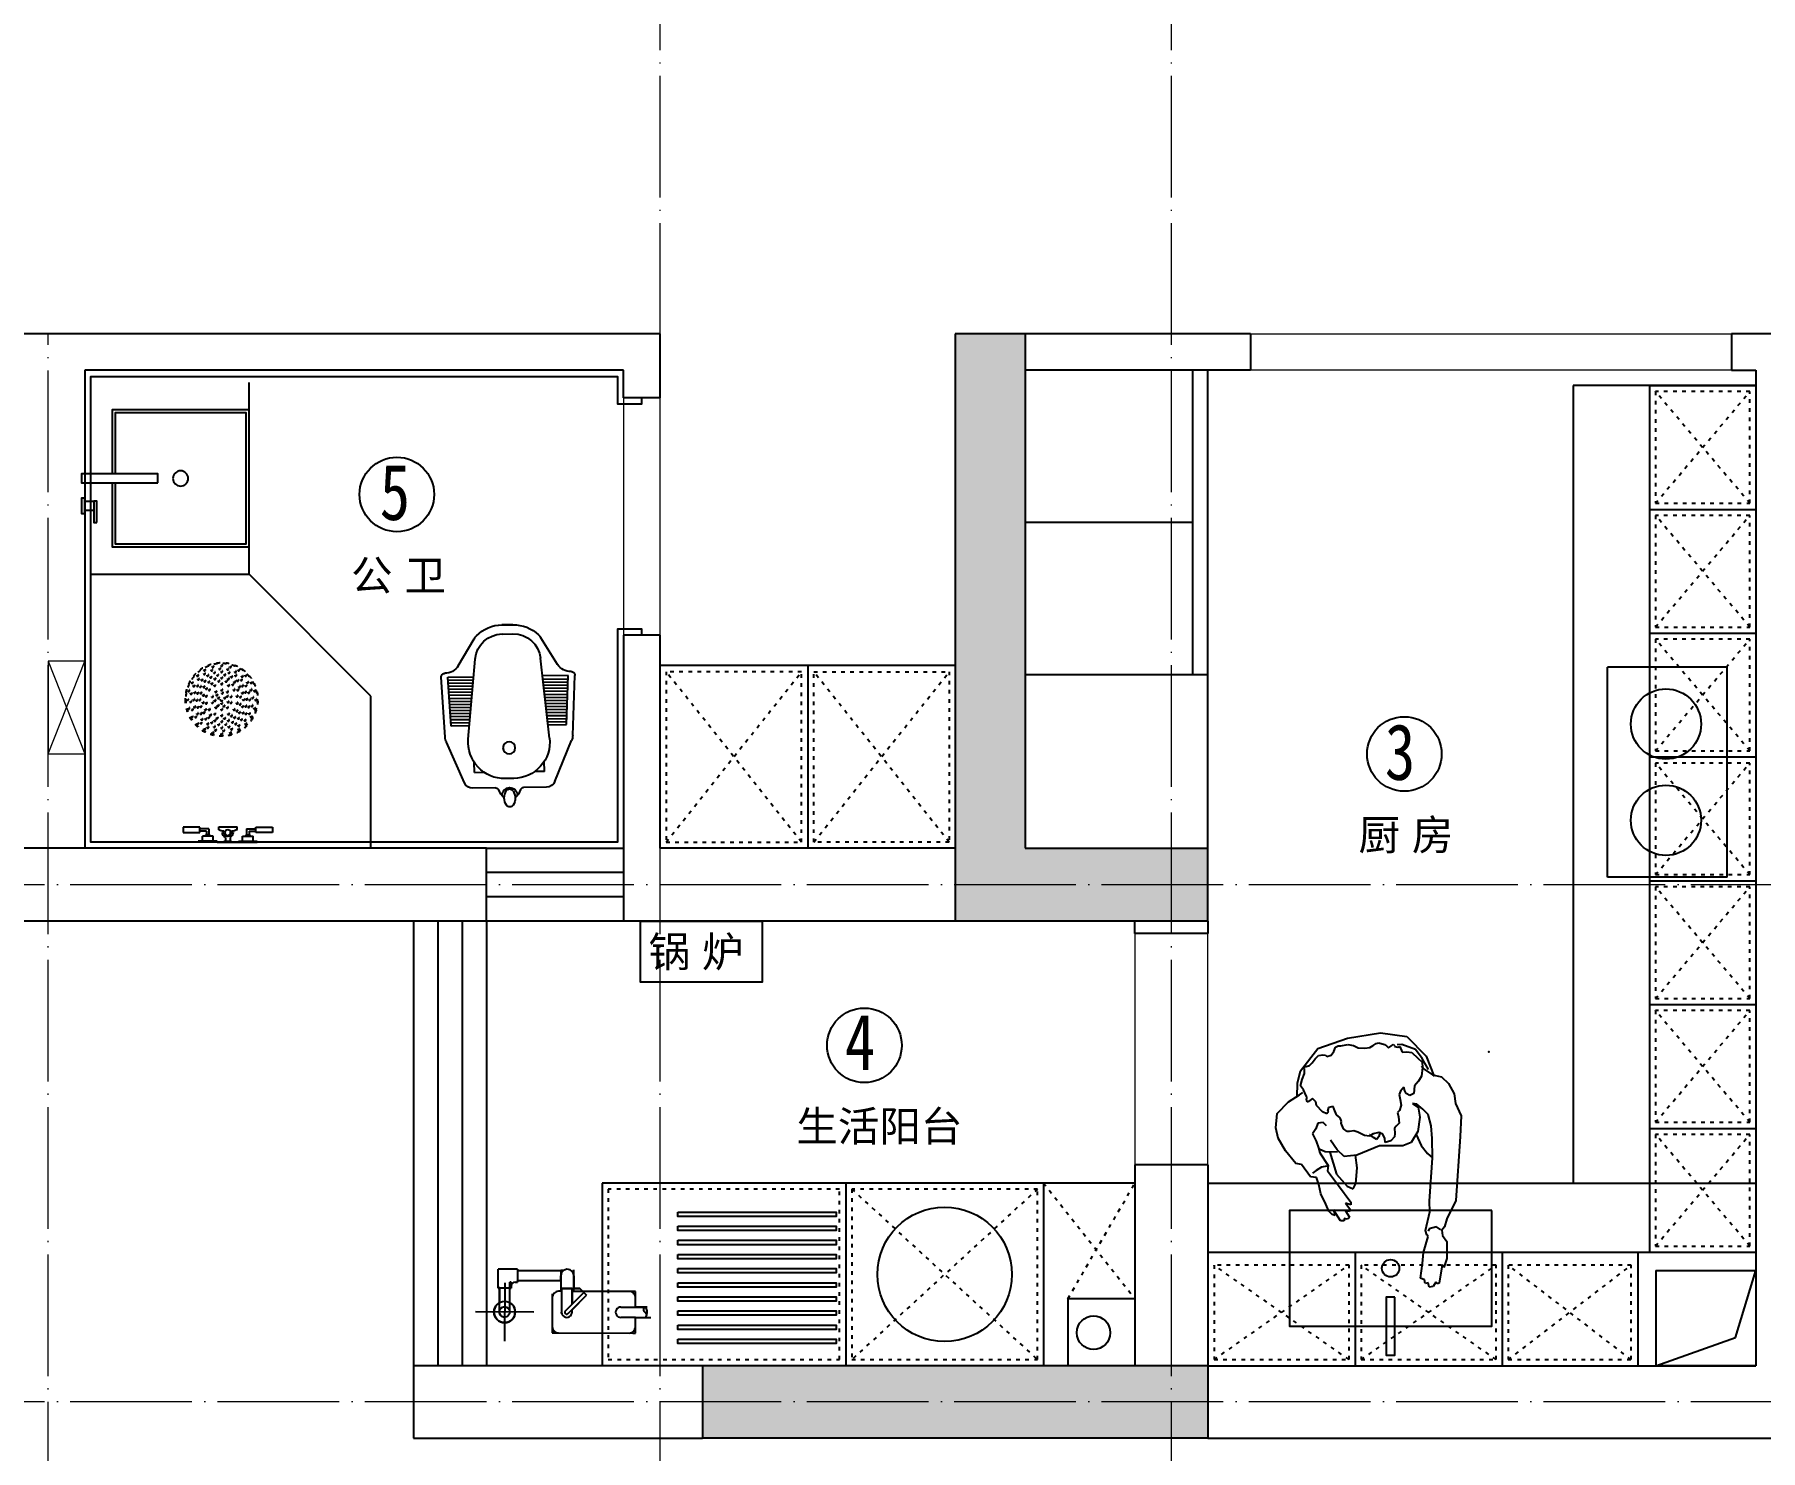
# Model space of a CAD drawing. Header units: inches. Extents: x -50945 to 250244, y -404780 to 18493.
# Drawn here: x 232410 to 238080, y -284927 to -280275 of the extents above; entities that cross this region are included whole.
import ezdxf

# ---------------------------------------------------------------- set-up
doc = ezdxf.new("R2010")
doc.units = ezdxf.units.IN
doc.header["$MEASUREMENT"] = 0
for name, pattern in [('ACAD_ISO03W100', [30, 12, -18]), ('DOTE', [2.42, 2, -0.2, 0.02, -0.2]), ('iGo户型优化31', [0.35, 0.25, -0.1])]:
    doc.linetypes.add(name, pattern=pattern)
for name, color, linetype in [('D-ARCHI', 250, 'Continuous'), ('EVH 立面填充', 8, 'Continuous'), ('IBS-003-建筑窗框', 3, 'Continuous'), ('IBS-182-原建筑非承重墙', 150, 'Continuous'), ('IBS-200-原建筑承重墙柱', 200, 'Continuous'), ('IBS-63-原建筑窗', 63, 'Continuous'), ('IDS-030-造型完成面(看线)', 30, 'Continuous'), ('IDS-040-固定高家具', 40, 'Continuous'), ('IFF-31-卫浴洁具', 31, 'Continuous'), ('IFF-51-活动家具', 51, 'Continuous'), ('iGo户型优化', 7, 'Continuous'), ('房间编号', 50, 'Continuous')]:
    doc.layers.add(name, color=color, linetype=linetype)
doc.layers.add('天棚材质标注', color=2, linetype='Continuous', lineweight=5)
doc.layers.add('门', color=65, linetype='Continuous', lineweight=13)
doc.styles.add('ARI', font='', dxfattribs={"width": 0.8, "height": 200})
doc.styles.add('MtXpl_Arial_Unicode_', font='Arial Unicode.ttf')
doc.styles.get('ARI').set_extended_font_data('SimSun')

# ---------------------------------------------------------------- blocks, each defined once
blk = doc.blocks.new('11')
at = {"layer": 'IBS-182-原建筑非承重墙'}
for p, q in [((140996.6, -1245.4), (140997.1, -1054.1)), ((140567.1, -1131.5), (140516.4, -1131.3)), ((140535.4, -1131.4), (140527.6, -1131.4)), ((140567.1, -1131.5), (140535.4, -1131.4)), ((140567.1, -1131.5), (140535.4, -1131.4)), ((140567.3, -1080.2), (140567.1, -1131.5)), ((140567.3, -1080.2), (140567.1, -1131.5)), ((140567.2, -1100.7), (140567.1, -1131.5)), ((140567.1, -1131.5), (140614.9, -1131.6)), ((140840.5, -1081), (140567.3, -1080.2)), ((140575.7, -1080.3), (140567.3, -1080.2)), ((140820, -1080.9), (140587.7, -1080.3)), ((140820, -1080.9), (140587.7, -1080.3)), ((140840.5, -1081), (140820, -1080.9)), ((140840.2, -1209.1), (140840.5, -1081)), ((140840.2, -1197.1), (140840.5, -1101.4)), ((140840.2, -1209.1), (140840.5, -1101.4)), ((140840.5, -1101.4), (140840.5, -1081)), ((140528, -1165.5), (140567, -1165.6)), ((140528, -1165.5), (140567, -1165.6)), ((140567, -1165.6), (140535.3, -1165.5)), ((140567, -1165.6), (140566.9, -1196.4)), ((140567, -1165.6), (140566.9, -1216.9)), ((140567, -1165.6), (140566.9, -1196.4)), ((140614.8, -1165.8), (140567, -1165.6)), ((140787.9, -1144.5), (140727.7, -1204.5)), ((140775.4, -1157), (140727.7, -1204.5)), ((140797.1, -1153.8), (140736.8, -1213.7)), ((140736.8, -1213.7), (140775.4, -1175.4)), ((140736.8, -1213.7), (140775.4, -1175.4)), ((140775.4, -1175.4), (140775.2, -1227)), ((140775.3, -1217.4), (140775.4, -1175.4)), ((140775.4, -1175.4), (140775.3, -1217.4)), ((140775.4, -1157), (140787.9, -1144.5)), ((140775.4, -1149.1), (140775.4, -1157)), ((140775.4, -1149.1), (140775.4, -1157)), ((140775.4, -1149.1), (140775.4, -1157)), ((140809.4, -1217.5), (140809.6, -1149.2)), ((140809.4, -1227.1), (140809.6, -1149.2)), ((140809.6, -1144.6), (140809.6, -1149.2)), ((140809.6, -1149.2), (140809.6, -1144.6)), ((140901.2, -1149.5), (141092.5, -1150)), ((140979.7, -1180.1), (140979.5, -1248.1)), ((140979.8, -1149.7), (140979.6, -1227.6)), ((140979.7, -1180.1), (140979.6, -1227.6)), ((141013.9, -1149.8), (141013.7, -1227.7)), ((141013.7, -1227.7), (141013.9, -1180.2)), ((141013.7, -1227.7), (141013.9, -1180.2)), ((140566.9, -1208.4), (140566.9, -1216.9)), ((140566.9, -1216.9), (140769.8, -1217.4)), ((140566.9, -1216.9), (140587.4, -1216.9)), ((140587.4, -1216.9), (140775.3, -1217.4)), ((140587.4, -1216.9), (140740.4, -1217.3)), ((140736.8, -1213.7), (140727.7, -1204.5)), ((140727.7, -1204.5), (140736.8, -1213.7)), ((140750, -1226.9), (140736.8, -1213.7)), ((140740.4, -1217.3), (140750, -1226.9)), ((140775.2, -1227), (140750, -1226.9)), ((140750, -1226.9), (140769.8, -1227)), ((140769.8, -1217.4), (140769.6, -1288.5)), ((140769.7, -1268.6), (140769.8, -1227)), ((140769.8, -1227), (140769.7, -1268.6)), ((140812.1, -1227.1), (140769.8, -1227)), ((140775.3, -1217.4), (140775.2, -1227)), ((140775.3, -1217.4), (140775.2, -1227)), ((140775.2, -1227), (140809.4, -1227.1)), ((140809.4, -1217.5), (140819.7, -1217.5)), ((140809.4, -1217.5), (140809.4, -1227.1)), ((140812.1, -1251.7), (140812.1, -1220.6)), ((140812.1, -1251.7), (140812.1, -1220.6)), ((140812.1, -1251.7), (140812.1, -1227.1)), ((140975.4, -1248.1), (140975.5, -1227.6)), ((140975.5, -1234.5), (140975.4, -1248.1)), ((140975.5, -1234.5), (140975.5, -1227.6)), ((140975.5, -1227.6), (140979.6, -1227.6)), ((140975.5, -1227.6), (141017.8, -1227.7)), ((140979.6, -1227.6), (140975.5, -1227.6)), ((140975.5, -1227.6), (140975.5, -1234.5)), ((140979.5, -1248.1), (140979.6, -1227.6)), ((140979.6, -1227.6), (141013.7, -1227.7)), ((140979.6, -1227.6), (141017.8, -1227.7)), ((141013.7, -1227.7), (141017.8, -1227.7)), ((141017.8, -1227.7), (141013.7, -1227.7)), ((141017.8, -1227.7), (141013.7, -1227.7)), ((141017.8, -1234.6), (141017.7, -1290.5)), ((141017.8, -1234.6), (141017.8, -1227.7)), ((141017.8, -1234.6), (141017.8, -1227.7)), ((141017.8, -1227.7), (141017.8, -1234.6)), ((141017.8, -1234.6), (141017.8, -1227.7)), ((141017.8, -1227.7), (141017.8, -1234.6)), ((140769.7, -1268.6), (140769.6, -1288.5)), ((140803.1, -1285.8), (140812, -1285.8)), ((140954.8, -1285.8), (140803.3, -1285.8)), ((140803.3, -1285.8), (140812, -1285.8)), ((140812.1, -1251.7), (140812, -1268.8)), ((140812, -1285.8), (140812.1, -1251.7)), ((140812, -1285.8), (140812.1, -1251.7)), ((140812.1, -1251.7), (140954.9, -1251.7)), ((140954.9, -1251.7), (140953, -1251.7)), ((140954.9, -1251.7), (140953, -1251.7)), ((140954.8, -1290.4), (140954.9, -1248.1)), ((140954.8, -1290.4), (140981.7, -1290.5)), ((140961.8, -1248.1), (140954.9, -1248.1)), ((140954.9, -1250.9), (140954.9, -1251.7)), ((140954.9, -1250.9), (140954.9, -1251.7)), ((140979.5, -1248.1), (140975.4, -1248.1)), ((140975.4, -1248.1), (140979.5, -1248.1)), ((140981.7, -1290.5), (141017.7, -1290.5))]:
    blk.add_line(p, q, dxfattribs=at)
blk.add_circle((140996.9, -1149.8), 34.9, dxfattribs=at)
for start, end in [(0, 180), (0, 180), (180, 240.5217), (180, 240.5217), (299.176, 0), (299.176, 0)]:
    blk.add_arc((140996.9, -1149.8), 34.9, start, end, dxfattribs=at)
for centre, major_axis, start_param, end_param in [((140539.5, -1139.9), (-6.72, -6.72), 4.378011, 6.612288), ((140587.7, -1100.8), (-14.5, 14.5), 5.495149, 7.065946), ((140614.9, -1148.7), (-12.1, -12.1), 0.78276, 3.924353), ((140792.5, -1149.1), (-12.1, 12.1), 3.924353, 7.065946), ((140820, -1101.4), (-14.5, -14.5), 2.353557, 3.924353), ((140996.9, -1149.8), (-12.1, 12.1), 4.709751, 10.992936), ((140553.1, -1148.5), (-17.5, -17.5), -1.141223, -0.024085), ((140531.1, -1157), (-6.72, -6.72), 1.236418, 3.470695), ((140792.5, -1149.1), (-4.6, -4.6), 1.568158, 4.709751), ((140587.4, -1196.4), (-14.5, 14.5), 0.78276, 2.353557), ((140819.7, -1197), (-14.5, -14.5), 0.78276, 2.353557), ((140961.8, -1234.4), (-9.66, 9.66), 2.353557, 3.924353), ((140790.8, -1268.7), (-15, 15), 0.78276, 2.986227), ((140790.8, -1268.7), (-15, 15), 2.986227, 3.924353)]:
    blk.add_ellipse(centre, major_axis=major_axis, ratio=1, start_param=start_param, end_param=end_param, dxfattribs=at)
at = {"layer": 'IBS-182-原建筑非承重墙', "extrusion": (0, 0, -1)}
for start_param, end_param in [(5.500425, 7.071221), (5.500425, 7.071221), (7.071221, 8.642018), (7.071221, 8.642018), (3.929629, 5.500425), (3.929629, 5.500425), (2.358832, 3.929629), (2.358832, 3.929629)]:
    blk.add_ellipse((140996.9, -1149.8), major_axis=(-12.1, 12.1), ratio=1, start_param=start_param, end_param=end_param, dxfattribs=at)
blk = doc.blocks.new('抖音iGo户型优化-0721')
at = {"layer": 'IFF-31-卫浴洁具', "ltscale": 100}
for p, q in [((23051.6, -200812.2), (22992.6, -200945.2)), ((23154.8, -200795.4), (23079.4, -200794.4)), ((23213.8, -200826.2), (23185.7, -200825.8)), ((23321, -200797.7), (23245.6, -200796.7)), ((23348.3, -200816.3), (23403.6, -200950.8)), ((23084.4, -200846.4), (23083.9, -200879.7)), ((23084.4, -200846.4), (23116.3, -200846.8)), ((23314.6, -200849.5), (23282.6, -200849.1)), ((23314.6, -200849.5), (23314.1, -200882.9)), ((22988.4, -200962.2), (22975.7, -201159)), ((23064.5, -200955.1), (23087.1, -201218.7)), ((23331.5, -200958.7), (23301.7, -201221.6)), ((23407.4, -200967.9), (23414.7, -201165)), ((23008, -200998.5), (22997.4, -201159)), ((23072.6, -201049.4), (23004.7, -201048.5)), ((23071.7, -201039.4), (23005.4, -201038.5)), ((23070.8, -201029.4), (23006, -201028.5)), ((23070, -201019.4), (23006.7, -201018.5)), ((23069.1, -201009.3), (23007.3, -201008.5)), ((23068.8, -200999.3), (23008, -200998.5)), ((23320.9, -201052.8), (23388.7, -201053.7)), ((23322, -201042.8), (23388.3, -201043.7)), ((23323.1, -201032.8), (23387.9, -201033.7)), ((23324.3, -201022.8), (23387.6, -201023.7)), ((23325.4, -201012.9), (23387.2, -201013.7)), ((23326, -201002.9), (23386.8, -201003.7)), ((23386.8, -201003.7), (23393, -201164.5)), ((23077.7, -201109.5), (23000.7, -201108.4)), ((23076.9, -201099.5), (23001.4, -201098.4)), ((23076, -201089.4), (23002, -201088.4)), ((23075.1, -201079.4), (23002.7, -201078.4)), ((23074.3, -201069.4), (23003.4, -201068.5)), ((23073.4, -201059.4), (23004, -201058.5)), ((23315.2, -201102.7), (23390.7, -201103.8)), ((23316.3, -201092.7), (23390.3, -201093.7)), ((23317.5, -201082.8), (23389.9, -201083.7)), ((23318.6, -201072.8), (23389.5, -201073.7)), ((23319.7, -201062.8), (23389.1, -201063.7)), ((22997.4, -201159), (23082.1, -201160.2)), ((23081.2, -201149.5), (22998.1, -201148.4)), ((23080.3, -201139.5), (22998.7, -201138.4)), ((23079.4, -201129.5), (22999.4, -201128.4)), ((23078.6, -201119.5), (23000.1, -201118.4)), ((23393, -201164.5), (23308.3, -201163.3)), ((23309.5, -201152.6), (23392.6, -201153.8)), ((23310.7, -201142.7), (23392.2, -201143.8)), ((23311.8, -201132.7), (23391.8, -201133.8)), ((23312.9, -201122.7), (23391.4, -201123.8)), ((23314.1, -201112.7), (23391.1, -201113.8)), ((23031.4, -201196.4), (23083.8, -201285.4)), ((23358, -201200.9), (23303.2, -201288.4)), ((23175.1, -201330.9), (23210.6, -201331.4)), ((23210.6, -201331.4), (23175.1, -201330.9)), ((23175.5, -201300.9), (23211, -201301.4))]:
    blk.add_line(p, q, dxfattribs=at)
blk.add_circle((23198.4, -200927.2), 20, dxfattribs=at)
for centre, radius, start, end in [((23226.7, -200811.9), 66.5, 131.3509, 159.7158), ((23227, -200762.6), 44.3, 146.6708, 211.7611), ((23200.9, -200746.1), 13.4, 34.0457, 144.3862), ((23174.3, -200761.9), 44.3, 326.6708, 31.7611), ((23173.3, -200811.2), 66.5, 18.7161, 47.0811), ((23079, -200824.4), 30, 89.216, 156.0781), ((23184.1, -200945.8), 120, 89.216, 184.4244), ((23154.9, -200785.4), 10, 269.216, 339.7158), ((23200.5, -200771.2), 25, 179.216, 359.216), ((23200.4, -200778.5), 13.4, 214.0457, 324.3862), ((23245.7, -200786.7), 10, 198.7161, 269.216), ((23320.6, -200827.7), 30, 22.3538, 89.216), ((23212.2, -200946.2), 120, 354.0076, 89.216), ((23038.3, -200965.4), 50, 156.0781, 176.2889), ((23357.4, -200969.8), 50, 2.1431, 22.3538), ((22987.6, -201159.8), 12, 176.2889, 270.6079), ((23402.7, -201165.5), 12, 267.8241, 2.1431), ((22988.3, -201221.8), 50, 30.4869, 90.6079), ((23176.8, -201211), 90, 184.9106, 269.216), ((23212.3, -201211.4), 90, 269.216, 353.5214), ((23400.4, -201227.4), 50, 87.8241, 147.945), ((23126.9, -201260), 50, 210.4869, 224.5067), ((23176.8, -201211), 120, 224.5067, 269.216), ((23212.3, -201211.4), 120, 269.216, 313.9252), ((23260.8, -201261.9), 50, 313.9252, 327.945)]:
    blk.add_arc(centre, radius, start, end, dxfattribs=at)
blk = doc.blocks.new('抖音iGo户型优化-0715')
at = {"layer": 'IFF-31-卫浴洁具'}
for points in [[(13559.5, -200880.3), (13529.5, -200880.3), (13529.5, -200630.3), (13559.5, -200630.3)], [(13659.5, -200640.3), (13609.5, -200640.3), (13609.5, -200630.3), (13659.5, -200630.3)], [(13649.5, -200640.3), (13619.5, -200640.3), (13619.5, -200670.3), (13649.5, -200670.3)], [(13689.5, -200680.6), (13619.5, -200680.6), (13619.5, -200670.6), (13689.5, -200670.6)]]:
    blk.add_lwpolyline(points, close=True, dxfattribs=at)
blk.add_lwpolyline([(13559.5, -200730.3), (13769.5, -200730.3), (13769.5, -201180.3), (13319.5, -201180.3), (13319.5, -200730.3), (13529.5, -200730.3)], dxfattribs=at)
at = {"layer": 'iGo户型优化', "color": 251, "ltscale": 333}
blk.add_lwpolyline([(13559.5, -200740.3), (13759.5, -200740.3), (13759.5, -201170.3), (13329.5, -201170.3), (13329.5, -200740.3), (13529.5, -200740.3)], dxfattribs=at)
at = {"layer": 'iGo户型优化', "color": 7}
blk.add_circle((13544.5, -200955.3), 25, dxfattribs=at)
blk = doc.blocks.new('A$C4f8d1d60')
at = {"color": 8}
for p, q in [((48.8, 294, 0), (31.2, 294, 0)), ((31.2, 294, 0), (31.2, 239, 0)), ((48.8, 239, 0), (48.8, 294, 0)), ((48.8, 294, 0), (48.8, 294, 0)), ((3.6, 244, 0), (0, 244, 0)), ((0, 182, 0), (0, 244, 0)), ((3.6, 182, 0), (3.6, 244, 0)), ((3.6, 230.5, 0), (20, 230.5, 0)), ((20, 195.5, 0), (20, 230.5, 0)), ((31.2, 239, 0), (48.8, 239, 0)), ((36, 217, 0), (36, 239, 0)), ((44, 209, 0), (44, 239, 0)), ((3.6, 182, 0), (0, 182, 0)), ((0, 112, 0), (0, 182, 0)), ((3.6, 195.5, 0), (20, 195.5, 0)), ((24, 220, 0), (20, 220, 0)), ((24, 206, 0), (20, 206, 0)), ((24, 206, 0), (24, 220, 0)), ((36, 217, 0), (24, 217, 0)), ((44, 209, 0), (24, 209, 0)), ((41, 177.9, 0), (50.8, 177.9, 0)), ((50.8, 117.7, 0), (50.8, 177.9, 0)), ((3.6, 159.5, 0), (0, 159.5, 0)), ((0, 159.5, 0), (0, 134.5, 0)), ((3.6, 134.5, 0), (0, 134.5, 0)), ((3.6, 134.5, 0), (3.6, 159.5, 0)), ((15.4, 154.5, 0), (3.6, 154.5, 0)), ((15.4, 139.5, 0), (3.6, 139.5, 0)), ((31.2, 164.5, 0), (31.2, 159.5, 0)), ((31.2, 159.5, 0), (36.2, 159.5, 0)), ((31.2, 134.5, 0), (31.2, 129.5, 0)), ((31.2, 134.5, 0), (36.2, 134.2, 0)), ((40.5, 117.7, 0), (50.8, 117.7, 0)), ((3.6, 112, 0), (0, 112, 0)), ((0, 112, 0), (0, 50, 0)), ((3.6, 112, 0), (3.6, 50, 0)), ((3.6, 98.5, 0), (20, 98.5, 0)), ((3.6, 63.5, 0), (20, 63.5, 0)), ((20, 98.5, 0), (20, 63.5, 0)), ((24, 88, 0), (20, 88, 0)), ((24, 74, 0), (20, 74, 0)), ((24, 88, 0), (24, 74, 0)), ((44, 85, 0), (24, 85, 0)), ((36, 77, 0), (24, 77, 0)), ((36, 77, 0), (36, 55, 0)), ((44, 85, 0), (44, 55, 0)), ((3.6, 50, 0), (0, 50, 0)), ((31.2, 0, 0), (31.2, 55, 0)), ((31.2, 55, 0), (48.8, 55, 0)), ((48.8, 0, 0), (31.2, 0, 0)), ((48.8, 55, 0), (48.8, 0, 0)), ((48.8, 0, 0), (48.8, 0, 0))]:
    blk.add_line(p, q, dxfattribs=at)
at = {"color": 8, "linetype": 'ACAD_ISO03W100'}
for centre, radius in [((468.8, 126.7, 0), 120), ((468.8, 126.7, 0), 118), ((439.9, 234.9, 0), 3), ((448.7, 226.8, 0), 3), ((468.8, 238.7, 0), 3), ((475.3, 228.5, 0), 3), ((497.8, 234.9, 0), 3), ((371.8, 182.7, 0), 3), ((383.9, 183.2, 0), 3), ((389.2, 172.7, 0), 3), ((389.6, 205.9, 0), 3), ((401.4, 203.3, 0), 3), ((403.8, 191.8, 0), 3), ((408, 181.7, 0), 3), ((410.6, 169.1, 0), 3), ((412.8, 223.7, 0), 3), ((422.8, 206.4, 0), 3), ((423.5, 218.1, 0), 3), ((425.9, 196.6, 0), 3), ((426.5, 185, 0), 3), ((432.2, 176.7, 0), 3), ((436.4, 167.4, 0), 3), ((445, 215.6, 0), 3), ((446.6, 195.2, 0), 3), ((447.4, 205.9, 0), 3), ((454.1, 187, 0), 3), ((457.3, 177.4, 0), 3), ((468.8, 218.7, 0), 3), ((468.8, 198.7, 0), 3), ((470.5, 208.7, 0), 3), ((478.3, 188, 0), 3), ((480.4, 177.4, 0), 3), ((491.1, 195.2, 0), 3), ((492.7, 215.6, 0), 3), ((493.6, 204.9, 0), 3), ((501, 179.8, 0), 3), ((501.3, 167.4, 0), 3), ((501.4, 223.4, 0), 3), ((511.2, 185, 0), 3), ((514.6, 194.8, 0), 3), ((514.8, 206.4, 0), 3), ((524.8, 223.7, 0), 3), ((525.3, 211.7, 0), 3), ((527.1, 169.1, 0), 3), ((531.9, 179.2, 0), 3), ((533.9, 191.8, 0), 3), ((545.4, 194.2, 0), 3), ((548, 205.9, 0), 3), ((548.5, 172.7, 0), 3), ((560.2, 172, 0), 3), ((565.8, 182.7, 0), 3), ((356.8, 126.7, 0), 3), ((360.7, 155.7, 0), 3), ((367, 133.2, 0), 3), ((372.2, 159.3, 0), 3), ((376.8, 126.7, 0), 3), ((380, 150.6, 0), 3), ((387.5, 116.8, 0), 3), ((387.9, 140.1, 0), 3), ((395, 162.3, 0), 3), ((396.8, 126.7, 0), 3), ((400.4, 149, 0), 3), ((407.6, 136.2, 0), 3), ((408.6, 112, 0), 3), ((415.8, 158.9, 0), 3), ((416.8, 126.7, 0), 3), ((422, 149.3, 0), 3), ((436.8, 126.7, 0), 3), ((443, 145.6, 0), 3), ((448.2, 134.3, 0), 3), ((450.1, 115.3, 0), 3), ((456.8, 126.7, 0), 3), ((459, 157.2, 0), 3), ((461.8, 147.6, 0), 3), ((468.8, 126.7, 0), 5), ((474.8, 137.1, 0), 3), ((474.8, 116.4, 0), 3), ((478.7, 157.2, 0), 3), ((480.8, 145.2, 0), 3), ((484.2, 111, 0), 3), ((490.7, 128.9, 0), 3), ((494.7, 145.6, 0), 3), ((500.8, 126.7, 0), 3), ((515.7, 149.3, 0), 3), ((518.8, 163.4, 0), 3), ((520.8, 126.7, 0), 3), ((529.1, 141.5, 0), 3), ((530.1, 117.3, 0), 3), ((537.3, 149, 0), 3), ((540.8, 126.7, 0), 3), ((544.1, 159.3, 0), 3), ((549.8, 113.4, 0), 3), ((550.2, 136.7, 0), 3), ((557.7, 150.6, 0), 3), ((560.8, 126.7, 0), 3), ((568.8, 146.8, 0), 3), ((570.6, 120.3, 0), 3), ((577, 155.7, 0), 3), ((580.8, 126.7, 0), 3), ((360.7, 97.8, 0), 3), ((368.8, 106.7, 0), 3), ((371.8, 70.7, 0), 3), ((377.5, 81.5, 0), 3), ((380, 102.9, 0), 3), ((389.2, 80.7, 0), 3), ((392.3, 59.3, 0), 3), ((393.6, 94.2, 0), 3), ((400.4, 104.5, 0), 3), ((403.8, 61.7, 0), 3), ((405.8, 74.3, 0), 3), ((410.6, 84.4, 0), 3), ((418.8, 90.1, 0), 3), ((422, 104.2, 0), 3), ((423.1, 58.7, 0), 3), ((426.5, 68.5, 0), 3), ((436.4, 86.1, 0), 3), ((436.7, 73.7, 0), 3), ((443, 107.9, 0), 3), ((446.6, 58.3, 0), 3), ((457.3, 76.1, 0), 3), ((459, 96.3, 0), 3), ((459.4, 65.5, 0), 3), ((466.1, 104.9, 0), 3), ((468.8, 54.7, 0), 3), ((478.7, 96.3, 0), 3), ((480.4, 76.1, 0), 3), ((483.6, 66.5, 0), 3), ((491.1, 58.3, 0), 3), ((494.7, 107.9, 0), 3), ((501.3, 86.1, 0), 3), ((505.5, 76.8, 0), 3), ((511.2, 68.5, 0), 3), ((511.7, 56.9, 0), 3), ((515.7, 104.2, 0), 3), ((521.8, 94.6, 0), 3), ((527.1, 84.4, 0), 3), ((529.7, 71.8, 0), 3), ((533.9, 61.7, 0), 3), ((537.3, 104.5, 0), 3), ((542.7, 91.2, 0), 3), ((548.5, 80.7, 0), 3), ((553.8, 70.3, 0), 3), ((557.7, 102.9, 0), 3), ((565.5, 94.2, 0), 3), ((565.8, 70.7, 0), 3), ((577, 97.8, 0), 3), ((389.6, 47.6, 0), 3), ((412.3, 41.8, 0), 3), ((412.8, 29.8, 0), 3), ((422.8, 47.1, 0), 3), ((436.2, 30.1, 0), 3), ((439.9, 18.6, 0), 3), ((444.1, 48.6, 0), 3), ((445, 37.9, 0), 3), ((462.4, 25, 0), 3), ((467.2, 44.8, 0), 3), ((468.8, 34.7, 0), 3), ((468.8, 14.7, 0), 3), ((488.9, 26.7, 0), 3), ((490.3, 47.6, 0), 3), ((492.7, 37.9, 0), 3), ((497.8, 18.6, 0), 3), ((514.1, 35.4, 0), 3), ((514.8, 47.1, 0), 3), ((524.8, 29.8, 0), 3), ((536.2, 50.2, 0), 3), ((548, 47.6, 0), 3)]:
    blk.add_circle(centre, radius, dxfattribs=at)
at = {"color": 8}
blk.add_circle((31.2, 147, 0), 9.39, dxfattribs=at)
for centre, radius, start, end in [((74.7, 159.2, 0), 38.6, 151.0182, 179.603), ((31.2, 147, 0), 17.5, 89.9939, 154.6169), ((31.2, 147, 0), 17.5, 205.3708, 269.9939), ((31.2, 147, 0), 12.5, 89.9939, 269.9939), ((63.6, 132.7, 0), 27.5, 176.8326, 212.9544)]:
    blk.add_arc(centre, radius, start, end, dxfattribs=at)

msp = doc.modelspace()

# ---------------------------------------------------------------- hatches: boundary and pattern name
at = {"layer": 'EVH 立面填充'}
h = msp.add_hatch(color=256, dxfattribs=at)
h.dxf.hatch_style = 1
h.paths.add_polyline_path([(236264.94, -283188.62), (236264.94, -282948.62), (235664.94, -282948.62), (235664.94, -281258.62), (235434.94, -281258.62), (235434.94, -283188.62)])
h = msp.add_hatch(color=256, dxfattribs=at)
h.dxf.hatch_style = 1
h.paths.add_polyline_path([(234604.94, -284648.62), (234604.94, -284886.95), (236264.94, -284886.95), (236264.94, -284648.62)])

# ---------------------------------------------------------------- linework, layer by layer
at = {"layer": 'D-ARCHI', "color": 251, "linetype": 'DOTE', "lineweight": 5, "ltscale": 200}
for p, q in [((234464.94, -287586.95), (234464.94, -272638.38)), ((236144.94, -287586.95), (236144.94, -272638.38)), ((232454.94, -287586.95), (232454.94, -281258.62)), ((243575.24, -283068.62), (223247.98, -283068.62)), ((243575.24, -284766.95), (223247.98, -284766.95))]:
    msp.add_line(p, q, dxfattribs=at)
at = {"layer": 'IBS-003-建筑窗框', "color": 251, "ltscale": 10}
for p, q in [((233894.94, -282948.62), (234344.94, -282948.62)), ((233654.94, -283188.62), (233654.94, -284648.62)), ((234344.94, -283188.62), (233894.94, -283188.62)), ((233894.94, -283188.62), (233894.94, -284648.62))]:
    msp.add_line(p, q, dxfattribs=at)
at = {"layer": 'IBS-182-原建筑非承重墙'}
for p, q in [((234464.94, -281258.62), (230814.94, -281258.62)), ((234464.94, -281468.62), (234464.94, -281258.62)), ((236404.94, -281258.62), (235664.94, -281258.62)), ((236404.94, -281258.62), (236404.94, -281378.62)), ((238304.94, -281258.62), (237984.94, -281258.62)), ((237984.94, -281258.62), (237984.94, -281378.62)), ((234344.94, -281378.62), (232574.94, -281378.62)), ((232574.94, -281378.62), (232574.94, -282948.62)), ((234344.94, -281468.62), (234344.94, -281378.62)), ((236404.94, -281378.62), (235664.94, -281378.62)), ((237984.94, -281378.62), (238064.94, -281378.62)), ((238064.94, -281378.62), (238064.94, -284648.62)), ((234464.94, -281468.62), (234344.94, -281468.62)), ((234464.94, -282248.62), (234344.94, -282248.62)), ((234344.94, -282248.62), (234344.94, -283188.62)), ((234464.94, -282948.62), (234464.94, -282248.62)), ((232574.94, -282948.62), (231194.94, -282948.62)), ((233894.94, -282948.62), (232574.94, -282948.62)), ((233894.94, -283188.62), (233894.94, -282948.62)), ((235434.94, -282948.62), (234464.94, -282948.62)), ((233654.94, -283188.62), (231194.94, -283188.62)), ((233894.94, -283188.62), (233654.94, -283188.62)), ((235434.94, -283188.62), (234344.94, -283188.62)), ((236024.94, -283228.62), (236024.94, -283188.62)), ((236264.94, -283188.62), (236264.94, -283228.62)), ((236264.94, -283228.62), (236024.94, -283228.62)), ((236264.94, -283988.62), (236024.94, -283988.62)), ((236024.94, -283988.62), (236024.94, -284648.62)), ((236264.94, -283988.62), (236264.94, -284648.62)), ((237676.7, -284275.63), (237676.7, -284648.62)), ((237676.7, -284275.63), (238064.94, -284275.63)), ((237736.7, -284335.63), (237736.7, -284648.62)), ((237736.7, -284335.63), (238064.94, -284335.63)), ((237998.41, -284556.04), (238064.94, -284335.63)), ((235804.94, -284428.62), (235804.94, -284648.62)), ((236024.94, -284428.62), (235804.94, -284428.62)), ((237736.7, -284648.62), (237998.41, -284556.04)), ((234604.94, -284648.62), (233654.94, -284648.62)), ((233654.94, -284648.62), (233654.94, -284886.95)), ((236264.94, -284648.62), (238064.94, -284648.62)), ((238064.94, -284648.62), (237736.7, -284648.62)), ((233654.94, -284886.95), (234604.94, -284886.95)), ((236264.94, -284886.95), (238304.94, -284886.95))]:
    msp.add_line(p, q, dxfattribs=at)
msp.add_circle((235888.98, -284540.19), 55, dxfattribs=at)
msp.add_point((237187.57, -283617.17), dxfattribs=at)
at = {"layer": 'IBS-200-原建筑承重墙柱', "ltscale": 0.02}
for p, q in [((235434.94, -281258.62), (235434.94, -283188.62)), ((235664.94, -281258.62), (235434.94, -281258.62)), ((235664.94, -281258.62), (235664.94, -282948.62)), ((235664.94, -282948.62), (236264.94, -282948.62)), ((236264.94, -283188.62), (236264.94, -282948.62)), ((236264.94, -283188.62), (235434.94, -283188.62)), ((236264.94, -284648.62), (234604.94, -284648.62)), ((234604.94, -284648.62), (234604.94, -284886.95)), ((236264.94, -284648.62), (236264.94, -284886.95)), ((236264.94, -284886.95), (234604.94, -284886.95))]:
    msp.add_line(p, q, dxfattribs=at)
at = {"layer": 'IBS-63-原建筑窗'}
for p, q in [((234344.94, -283028.62), (233894.94, -283028.62)), ((234344.94, -283108.62), (233894.94, -283108.62)), ((233734.94, -283188.62), (233734.94, -284648.62)), ((233814.94, -283188.62), (233814.94, -284648.62))]:
    msp.add_line(p, q, dxfattribs=at)
at = {"layer": 'IDS-030-造型完成面(看线)'}
msp.add_lwpolyline([(234404.94, -282248.62), (234404.94, -282228.62), (234324.94, -282228.62), (234324.94, -282928.62), (232594.94, -282928.62), (232594.94, -281398.62), (234324.94, -281398.62), (234324.94, -281488.62), (234404.94, -281488.62), (234404.94, -281468.62)], dxfattribs=at)
at = {"layer": 'IDS-040-固定高家具'}
for p, q in [((237714.94, -281428.62), (237714.94, -284275.63)), ((237714.94, -281428.62), (238064.94, -281428.62)), ((237714.94, -281835.33), (238064.94, -281835.33)), ((237714.94, -282242.05), (238064.94, -282242.05)), ((235434.94, -282348.62), (234464.94, -282348.62)), ((234949.94, -282348.62), (234949.94, -282948.62)), ((237714.94, -282648.77), (238064.94, -282648.77)), ((237714.94, -283055.48), (238064.94, -283055.48)), ((237714.94, -283462.2), (238064.94, -283462.2)), ((237714.94, -283868.91), (238064.94, -283868.91)), ((236024.94, -284048.62), (234274.94, -284048.62)), ((234274.94, -284048.62), (234274.94, -284648.62)), ((235074.94, -284048.62), (235074.94, -284648.62)), ((235724.94, -284048.62), (235724.94, -284648.62)), ((236264.94, -284275.63), (237676.7, -284275.63)), ((236748.27, -284275.63), (236748.27, -284648.62)), ((237231.61, -284275.63), (237231.61, -284648.62))]:
    msp.add_line(p, q, dxfattribs=at)
at = {"layer": 'IDS-040-固定高家具', "linetype": 'ACAD_ISO03W100'}
for p, q in [((237734.94, -281815.33), (238044.94, -281448.62)), ((238044.94, -281815.33), (237734.94, -281448.62)), ((237734.94, -282222.05), (238044.94, -281855.33)), ((238044.94, -282222.05), (237734.94, -281855.33)), ((237734.94, -282628.77), (238044.94, -282262.05)), ((238044.94, -282628.77), (237734.94, -282262.05)), ((234484.94, -282928.62), (234929.94, -282368.62)), ((234929.94, -282928.62), (234484.94, -282368.62)), ((235414.94, -282928.62), (234969.94, -282368.62)), ((234969.94, -282928.62), (235414.94, -282368.62)), ((237734.94, -283035.48), (238044.94, -282668.77)), ((238044.94, -283035.48), (237734.94, -282668.77)), ((237734.94, -283442.2), (238044.94, -283075.48)), ((238044.94, -283442.2), (237734.94, -283075.48)), ((237734.94, -283848.91), (238044.94, -283482.2)), ((238044.94, -283848.91), (237734.94, -283482.2)), ((237734.94, -284255.63), (238044.94, -283888.91)), ((238044.94, -284255.63), (237734.94, -283888.91)), ((235724.94, -284048.62), (236024.94, -284428.62)), ((235804.94, -284428.62), (236024.94, -284048.62)), ((235704.94, -284068.62), (235094.94, -284628.62)), ((235094.94, -284068.62), (235704.94, -284628.62)), ((236284.94, -284628.62), (236728.27, -284318.62)), ((236728.27, -284628.62), (236284.94, -284318.62)), ((236768.27, -284628.62), (237211.61, -284318.62)), ((237211.61, -284628.62), (236768.27, -284318.62)), ((237251.61, -284628.62), (237655.28, -284318.62)), ((237655.28, -284628.62), (237251.61, -284318.62))]:
    msp.add_line(p, q, dxfattribs=at)
for points in [[(237734.94, -281815.33), (238044.94, -281815.33), (238044.94, -281448.62), (237734.94, -281448.62)], [(237734.94, -282222.05), (238044.94, -282222.05), (238044.94, -281855.33), (237734.94, -281855.33)], [(237734.94, -282628.77), (238044.94, -282628.77), (238044.94, -282262.05), (237734.94, -282262.05)], [(234484.94, -282928.62), (234929.94, -282928.62), (234929.94, -282368.62), (234484.94, -282368.62)], [(235414.94, -282928.62), (234969.94, -282928.62), (234969.94, -282368.62), (235414.94, -282368.62)], [(237734.94, -283035.48), (238044.94, -283035.48), (238044.94, -282668.77), (237734.94, -282668.77)], [(237734.94, -283442.2), (238044.94, -283442.2), (238044.94, -283075.48), (237734.94, -283075.48)], [(237734.94, -283848.91), (238044.94, -283848.91), (238044.94, -283482.2), (237734.94, -283482.2)], [(237734.94, -284255.63), (238044.94, -284255.63), (238044.94, -283888.91), (237734.94, -283888.91)], [(234294.94, -284628.62), (235054.94, -284628.62), (235054.94, -284068.62), (234294.94, -284068.62)], [(235094.94, -284628.62), (235704.94, -284628.62), (235704.94, -284068.62), (235094.94, -284068.62)], [(236284.94, -284628.62), (236728.27, -284628.62), (236728.27, -284318.62), (236284.94, -284318.62)], [(236768.27, -284628.62), (237211.61, -284628.62), (237211.61, -284318.62), (236768.27, -284318.62)], [(237251.61, -284628.62), (237655.28, -284628.62), (237655.28, -284318.62), (237251.61, -284318.62)]]:
    msp.add_lwpolyline(points, close=True, dxfattribs=at)
at = {"layer": 'IDS-040-固定高家具'}
for points in [[(234400.83, -283188.62), (234800.83, -283188.62), (234800.83, -283388.62), (234400.83, -283388.62)], [(234523.28, -284144), (235044, -284144), (235044, -284158.4), (234523.28, -284158.4)], [(234523.28, -284190.39), (235044, -284190.39), (235044, -284204.79), (234523.28, -284204.79)], [(234523.28, -284236.78), (235044, -284236.78), (235044, -284251.18), (234523.28, -284251.18)], [(234523.28, -284283.17), (235044, -284283.17), (235044, -284297.57), (234523.28, -284297.57)], [(234523.28, -284329.56), (235044, -284329.56), (235044, -284343.96), (234523.28, -284343.96)], [(234523.28, -284375.95), (235044, -284375.95), (235044, -284390.35), (234523.28, -284390.35)], [(234523.28, -284422.35), (235044, -284422.35), (235044, -284436.74), (234523.28, -284436.74)], [(234523.28, -284468.74), (235044, -284468.74), (235044, -284483.14), (234523.28, -284483.14)], [(234523.28, -284515.13), (235044, -284515.13), (235044, -284529.53), (234523.28, -284529.53)], [(234523.28, -284561.52), (235044, -284561.52), (235044, -284575.92), (234523.28, -284575.92)]]:
    msp.add_lwpolyline(points, close=True, dxfattribs=at)
msp.add_circle((235399.94, -284348.62), 220.91, dxfattribs=at)
at = {"layer": 'IFF-31-卫浴洁具', "ltscale": 0.02}
for p, q in [((233114.94, -282048.62), (233114.94, -281418.62)), ((232594.94, -282048.62), (233114.94, -282048.62)), ((233514.94, -282448.62), (233114.94, -282048.62)), ((237970.75, -282354.24), (237577.05, -282354.24)), ((237577.05, -283043.21), (237577.05, -282354.24)), ((237970.75, -283043.21), (237970.75, -282354.24)), ((233514.94, -282948.62), (233514.94, -282448.62)), ((237970.75, -283043.21), (237577.05, -283043.21))]:
    msp.add_line(p, q, dxfattribs=at)
for points in [[(237197.44, -284138.63), (236532.44, -284138.63), (236532.44, -284518.63), (237197.44, -284518.63)], [(236879.19, -284423.63), (236850.69, -284423.63), (236850.69, -284613.63), (236879.19, -284613.63)]]:
    msp.add_lwpolyline(points, close=True, dxfattribs=at)
for centre, radius in [((237769.43, -282540.58, 0), 115.29), ((237769.43, -282856.87, 0), 115.29), ((236864.94, -284328.63), 28.5)]:
    msp.add_circle(centre, radius, dxfattribs=at)
at = {"layer": 'IFF-51-活动家具'}
for p, q in [((236214.94, -282378.62), (236214.94, -281378.62)), ((236264.94, -282948.62), (236264.94, -281378.62)), ((237464.94, -281428.62), (237464.94, -284048.62)), ((238064.94, -281428.62), (237464.94, -281428.62)), ((236214.94, -281878.62), (235664.94, -281878.62)), ((236264.94, -282378.62), (235664.94, -282378.62)), ((236264.94, -284048.62), (237464.94, -284048.62)), ((237464.94, -284048.62), (238064.94, -284048.62))]:
    msp.add_line(p, q, dxfattribs=at)
at = {"layer": 'iGo户型优化', "color": 251}
for p, q in [((236625.74, -283606.94), (236723.72, -283572.3)), ((236677.89, -283616.55), (236684.28, -283602.68)), ((236684.28, -283602.68), (236692.33, -283597.53)), ((236692.33, -283597.53), (236701.38, -283597.61)), ((236701.38, -283597.61), (236724.05, -283593.29)), ((236723.72, -283572.3), (236832.14, -283555.18)), ((236724.05, -283593.29), (236742.81, -283596.95)), ((236742.81, -283596.95), (236758.76, -283604.76)), ((236758.76, -283604.76), (236780.67, -283606)), ((236780.67, -283606), (236796.36, -283603.01)), ((236796.36, -283603.01), (236807.9, -283597.2)), ((236807.9, -283597.2), (236817.37, -283589.97)), ((236817.37, -283589.97), (236826.08, -283588.31)), ((236826.08, -283588.31), (236845.18, -283593.71)), ((236832.14, -283555.18), (236917.75, -283567.24)), ((236845.18, -283593.71), (236851.41, -283597.94)), ((236851.41, -283597.94), (236857.97, -283603.93)), ((236857.97, -283603.93), (236869.17, -283596.37)), ((236869.17, -283596.37), (236873.74, -283591.88)), ((236873.74, -283591.88), (236878.56, -283598.19)), ((236878.56, -283598.19), (236877.15, -283600.27)), ((236877.15, -283600.27), (236888.27, -283601.77)), ((236901.47, -283593.41), (236886.97, -283594.75)), ((236888.27, -283601.77), (236895.25, -283600.44)), ((236895.25, -283600.44), (236902.39, -283618.97)), ((236947.09, -283609.55), (236901.47, -283593.41)), ((236917.75, -283567.24), (236981.39, -283631.4)), ((236568.74, -283679.9), (236625.74, -283606.94)), ((236587.99, -283666.24), (236598.12, -283662.5)), ((236598.12, -283662.5), (236607.25, -283653.53)), ((236607.25, -283653.53), (236617.46, -283640.73)), ((236617.46, -283640.73), (236628, -283629.68)), ((236628, -283629.68), (236641.95, -283627.02)), ((236641.95, -283627.02), (236651.33, -283628.85)), ((236651.33, -283628.85), (236655.81, -283633.42)), ((236655.81, -283633.42), (236669.43, -283629.02)), ((236669.43, -283629.02), (236677.89, -283616.55)), ((236902.39, -283618.97), (236918.41, -283617.72)), ((236918.41, -283617.72), (236935.1, -283619.96)), ((236935.1, -283619.96), (236954.78, -283637.91)), ((236968.68, -283639.15), (236947.09, -283609.55)), ((236954.78, -283637.91), (236968.24, -283651.62)), ((236968.24, -283651.62), (236969.82, -283669.4)), ((236989.87, -283675.91), (236968.68, -283639.15)), ((236981.39, -283631.4), (237008.45, -283698.98)), ((236558.82, -283720.83), (236568.74, -283679.9)), ((236569.33, -283729.47), (236574.39, -283708.62)), ((236574.39, -283708.62), (236581.52, -283689.17)), ((236577.53, -283668.23), (236587.99, -283666.24)), ((236579.61, -283669.65), (236577.53, -283668.23)), ((236582.02, -283672.8), (236579.61, -283669.65)), ((236581.52, -283689.17), (236582.02, -283672.8)), ((236956.55, -283713.52), (236943.19, -283728.73)), ((236966.09, -283697.24), (236956.55, -283713.52)), ((236969.82, -283669.4), (236966.09, -283697.24)), ((236966.73, -283663.87), (236971.46, -283672.33)), ((236971.46, -283672.33), (237002.01, -283693.11)), ((237002.01, -283693.11), (237031.66, -283699.88)), ((237031.66, -283699.88), (237055.38, -283721.97)), ((236529.59, -283781.4), (236566, -283758.49)), ((236558.43, -283765.25), (236558.82, -283720.83)), ((236566, -283758.49), (236576.45, -283750.89)), ((236578.97, -283742.1), (236569.33, -283729.47)), ((236588.52, -283763.79), (236578.97, -283742.1)), ((236590.93, -283766.95), (236588.52, -283763.79)), ((236588.77, -283774.59), (236590.93, -283766.95)), ((236590.44, -283783.31), (236588.77, -283774.59)), ((236607.95, -283770.93), (236595.33, -283780.57)), ((236619, -283781.49), (236607.95, -283770.93)), ((236897.78, -283746.43), (236892.8, -283758.23)), ((236892.8, -283758.23), (236895.8, -283773.93)), ((236895.8, -283773.93), (236899.45, -283793.12)), ((236907.99, -283733.63), (236897.78, -283746.43)), ((236912.06, -283745.51), (236907.99, -283733.63)), ((236915.47, -283753.9), (236912.06, -283745.51)), ((236927.59, -283760.64), (236915.47, -283753.9)), ((236940.87, -283754.49), (236927.59, -283760.64)), ((236943.19, -283728.73), (236940.87, -283754.49)), ((237055.38, -283721.97), (237074.2, -283755.64)), ((237074.2, -283755.64), (237078.37, -283786.78)), ((236487.51, -283867.48), (236492.71, -283820.36)), ((236492.71, -283820.36), (236529.59, -283781.4)), ((236595.33, -283780.57), (236590.44, -283783.31)), ((236621.32, -283793.7), (236619, -283781.49)), ((236641.67, -283815.14), (236621.32, -283793.7)), ((236655.54, -283821.54), (236641.67, -283815.14)), ((236661.18, -283813.23), (236655.54, -283821.54)), ((236660.6, -283800.68), (236657.36, -283812.15)), ((236657.36, -283812.15), (236661.18, -283813.23)), ((236676.29, -283797.69), (236660.6, -283800.68)), ((236679.69, -283806.08), (236676.29, -283797.69)), ((236686.84, -283824.61), (236679.69, -283806.08)), ((236699.63, -283834.83), (236686.84, -283824.61)), ((236893.73, -283810.49), (236887.76, -283817.05)), ((236887.76, -283817.05), (236890.42, -283831.01)), ((236890.42, -283831.01), (236892.66, -283852.28)), ((236899.45, -283793.12), (236893.73, -283810.49)), ((236936.63, -283787.19), (236954.96, -283799.66)), ((236951.29, -283789.72), (236936.63, -283787.19)), ((236970.28, -283805.61), (236951.29, -283789.72)), ((236961.16, -283832.19), (236954.25, -283879.63)), ((236954.96, -283799.66), (236961.16, -283832.19)), ((236987.88, -283823.55), (236970.28, -283805.61)), ((236998.48, -283860.56), (236987.88, -283823.55)), ((237078.37, -283786.78), (237096.79, -283827.62)), ((237096.79, -283827.62), (237093.79, -283895.61)), ((236495.75, -283901.39), (236487.51, -283867.48)), ((236619.3, -283870.74), (236608.23, -283887.05)), ((236608.23, -283887.05), (236619.97, -283911.42)), ((236626.3, -283851.67), (236619.3, -283870.74)), ((236643.74, -283850.12), (236626.3, -283851.67)), ((236654.57, -283860.47), (236643.74, -283850.12)), ((236703.7, -283846.71), (236699.63, -283834.83)), ((236702.96, -283852.28), (236703.7, -283846.71)), ((236710.1, -283870.81), (236702.96, -283852.28)), ((236722.56, -283879.29), (236710.1, -283870.81)), ((236729.86, -283879.7), (236722.56, -283879.29)), ((236743.81, -283877.04), (236729.86, -283879.7)), ((236757.34, -283881.7), (236743.81, -283877.04)), ((236779.18, -283892), (236757.34, -283881.7)), ((236807.08, -283886.68), (236795.87, -283894.24)), ((236826.25, -283883.03), (236807.08, -283886.68)), ((236829.22, -283883.95), (236826.05, -283895.2)), ((236839.79, -283887.68), (236826.25, -283883.03)), ((236831.25, -283883.35), (236829.22, -283883.95)), ((236846.27, -283902.72), (236839.79, -283887.68)), ((236883.53, -283861.26), (236877.56, -283867.82)), ((236877.56, -283867.82), (236879.14, -283885.6)), ((236879.14, -283885.6), (236877.65, -283896.74)), ((236892.66, -283852.28), (236883.53, -283861.26)), ((236954.25, -283879.63), (236932.76, -283915.66)), ((236948.57, -283889.16), (236964.78, -283925.53)), ((237001.18, -283902.62), (236998.48, -283860.56)), ((236519.62, -283942.97), (236495.75, -283901.39)), ((236554.09, -283984.3), (236519.62, -283942.97)), ((236619.97, -283911.42), (236627.63, -283933.02)), ((236627.63, -283933.02), (236632.61, -283949.82)), ((236649.71, -283946.56), (236630.32, -283937.83)), ((236689.05, -283939.06), (236667.13, -283907.75)), ((236712.76, -283961.15), (236689.05, -283939.06)), ((236828.5, -283926.67), (236754.47, -283956.75)), ((236795.87, -283894.24), (236779.18, -283892)), ((236796.72, -283890.15), (236795.94, -283889.93)), ((236808.94, -283898.46), (236796.72, -283890.15)), ((236819.13, -283905.39), (236808.94, -283898.46)), ((236826.05, -283895.2), (236819.13, -283905.39)), ((236904.66, -283926.34), (236828.5, -283926.67)), ((236846.85, -283915.26), (236846.27, -283902.72)), ((236865.7, -283909.86), (236846.85, -283915.26)), ((236877.65, -283896.74), (236865.7, -283909.86)), ((236932.76, -283915.66), (236904.66, -283926.34)), ((236964.78, -283925.53), (236985.72, -283951.7)), ((237002.67, -283966.21), (237001.18, -283902.62)), ((237093.79, -283895.61), (237078.95, -284106.02)), ((236572.5, -283987.89), (236554.09, -283984.3)), ((236601.51, -284028.49), (236572.5, -283987.89)), ((236638, -283996.69), (236620.49, -284007.13)), ((236632.61, -283949.82), (236659.91, -283990.74)), ((236655.1, -283993.43), (236638, -283996.69)), ((236690.68, -283947.62), (236649.71, -283946.56)), ((236659.91, -283990.74), (236658.04, -284008.84)), ((236665.38, -283946.96), (236686.63, -284019.36)), ((236754.47, -283956.75), (236712.76, -283961.15)), ((236755.46, -283999.14), (236749.52, -283957.27)), ((236750.91, -284049.68), (236755.46, -283999.14)), ((236985.72, -283951.7), (237002.65, -283965.62)), ((236992.53, -284108.3), (237002.67, -283966.21)), ((236621.31, -284030.03), (236601.51, -284028.49)), ((236620.49, -284007.13), (236608.11, -284016.58)), ((236629.3, -284053.35), (236621.31, -284030.03)), ((236635.17, -284084.16), (236629.3, -284053.35)), ((236658.04, -284008.84), (236693.81, -284057.02)), ((236686.63, -284019.36), (236722.48, -284058.65)), ((236693.81, -284057.02), (236734.31, -284111.39)), ((236722.48, -284058.65), (236741.87, -284067.37)), ((236741.87, -284067.37), (236750.91, -284049.68)), ((236652.29, -284118.16), (236635.17, -284084.16)), ((236717.21, -284114.65), (236731.39, -284133.24)), ((236734.23, -284120.28), (236717.21, -284114.65)), ((236734.31, -284111.39), (236734.23, -284120.28)), ((236993.92, -284143.52), (236992.53, -284108.3)), ((237078.95, -284106.02), (237049.73, -284166.59)), ((236661.99, -284141.15), (236652.29, -284118.16)), ((236672.82, -284151.5), (236661.99, -284141.15)), ((236682.36, -284155.01), (236672.82, -284151.5)), ((236677.06, -284136.5), (236682.36, -284155.01)), ((236699.96, -284172.94), (236677.06, -284136.5)), ((236712.26, -284172.37), (236699.96, -284172.94)), ((236712.66, -284165.2), (236712.26, -284172.37)), ((236721.87, -284166.99), (236712.66, -284165.2)), ((236716.64, -284139.6), (236729.44, -284160.22)), ((236729.6, -284142.45), (236716.64, -284139.6)), ((236729.44, -284160.22), (236721.87, -284166.99)), ((236731.39, -284133.24), (236729.6, -284142.45)), ((236979.03, -284204.9), (236993.92, -284143.52)), ((237049.73, -284166.59), (237042.32, -284192.84)), ((236973.27, -284276.97), (236988.08, -284224.47)), ((236983.35, -284218.27), (236979.03, -284204.9)), ((236988.08, -284224.47), (236983.35, -284218.27)), ((236992.06, -284198.87), (236988.24, -284206.69)), ((237015.69, -284192.59), (236992.06, -284198.87)), ((237029.94, -284202.29), (237015.69, -284192.59)), ((237042.32, -284192.84), (237033.69, -284203.35)), ((237033.69, -284203.35), (237035.24, -284220.8)), ((237035.24, -284220.8), (237049.75, -284241.1)), ((236969.54, -284313.16), (236973.27, -284276.97)), ((237049.75, -284241.1), (237049.6, -284296.12)), ((236962.63, -284360.61), (236969.54, -284313.16)), ((237034.05, -284316.83), (237024.29, -284377.24)), ((237039.43, -284326.45), (237034.05, -284316.83)), ((237049.6, -284296.12), (237039.43, -284326.45)), ((236976.23, -284366.88), (236962.63, -284360.61)), ((236978.52, -284378.87), (236976.23, -284366.88)), ((236988.78, -284376.91), (236978.52, -284378.87)), ((236991.39, -284390.61), (236988.78, -284376.91)), ((237005.07, -284388), (236991.39, -284390.61)), ((237013.05, -284374.06), (237005.07, -284388)), ((237017.78, -284380.25), (237013.05, -284374.06)), ((237024.29, -284377.24), (237017.78, -284380.25))]:
    msp.add_line(p, q, dxfattribs=at)
at = {"layer": '天棚材质标注', "color": 1}
for p, q in [((232454.94, -282638.2), (232574.94, -282334.21)), ((232454.94, -282334.21), (232574.94, -282638.2))]:
    msp.add_line(p, q, dxfattribs=at)
msp.add_lwpolyline([(232574.94, -282334.21), (232454.94, -282334.21), (232454.94, -282638.2), (232574.94, -282638.2)], close=True, dxfattribs=at)
at = {"layer": '房间编号'}
for centre in [(233600.4, -281786.43), (236910.08, -282638.95), (235136.34, -283596.22)]:
    msp.add_circle(centre, 122.5, dxfattribs=at)
at = {"layer": '门', "color": 8, "lineweight": 5}
msp.add_line((236264.94, -283988.62), (236024.94, -283988.62), dxfattribs=at)
for points in [[(236404.94, -281258.62), (237984.94, -281258.62), (237984.94, -281378.62), (236404.94, -281378.62)], [(234344.94, -282248.62), (234464.94, -282248.62), (234464.94, -281468.62), (234344.94, -281468.62)], [(236024.94, -283988.62), (236264.94, -283988.62), (236264.94, -283228.62), (236024.94, -283228.62)]]:
    msp.add_lwpolyline(points, close=True, dxfattribs=at)

# ---------------------------------------------------------------- block references
at = {"color": 7, "linetype": 'iGo户型优化31', "xscale": -1, "rotation": 90}
msp.add_blockref('抖音iGo户型优化-0715', (31934.67, -268189.17), dxfattribs=at)
at = {"layer": 'IBS-182-原建筑非承重墙', "rotation": 180}
msp.add_blockref('11', (374951.17, -285621.85), dxfattribs=at)
at = {"layer": 'IFF-31-卫浴洁具', "ltscale": 0.02, "xscale": -1}
for name, p, rotation in [('抖音iGo户型优化-0721', (210770.61, -483545.83), 180), ('A$C4f8d1d60', (232897.94, -282928.62, 0), 270)]:
    msp.add_blockref(name, p, dxfattribs=dict(at, rotation=rotation))

# ---------------------------------------------------------------- texts
at = {"layer": '房间编号', "color": 8, "style": 'MtXpl_Arial_Unicode_'}
for s, p in [('公 卫', (233449.8, -282102.19)), ('厨 房', (236759.47, -282954.71)), ('锅 炉', (234427.6, -283338.82)), ('生活阳台', (234912.66, -283911.98))]:
    msp.add_text(s, height=100, dxfattribs=at).set_placement(p)
at = {"layer": '房间编号', "char_height": 183.75, "width": 2606.4647, "attachment_point": 3, "style": 'ARI'}
for s, insert in [('5', (233644.12, -281686.56)), ('3', (236946.09, -282540.36)), ('4', (235171.9, -283493.48))]:
    msp.add_mtext(s, dxfattribs=dict(at, insert=insert))

doc.saveas('drawing.dxf')
